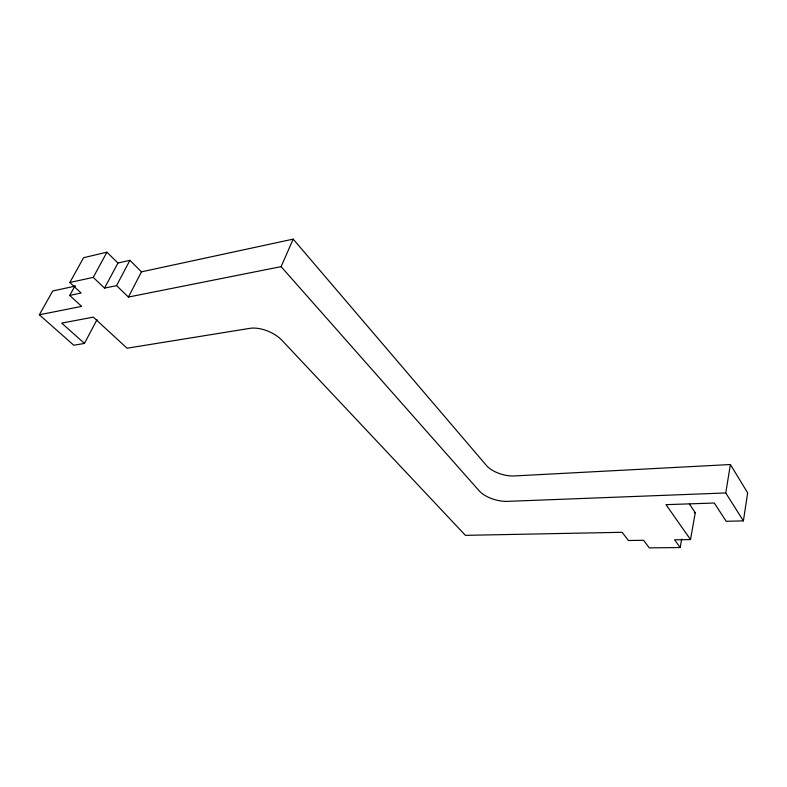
<?xml version="1.0" encoding="UTF-8"?>
<svg xmlns="http://www.w3.org/2000/svg" width="787" height="787" viewBox="0 0 787 787"><rect width="100%" height="100%" fill="white"/><g stroke="black" fill="none" stroke-linecap="round" stroke-linejoin="round"><path stroke-width="1.18" d="M84.455 343.427L61.711 323.113L93.299 317.131L127.071 348.218L249.882 328.346A24.033 12.317 23.3 0 1 282.002 340.368L465.402 535.347L622.114 532.297L628.429 540.512L643.569 540.276L649.285 547.87L680.155 547.536L674.607 539.813L690.514 539.577L666.009 504.654L714.321 503.031L726.185 521.289L743.39 520.876L747.65 492.849L730.395 464.517L514.472 475.938A21.603 10.546 15.8 0 1 486.455 465.501L293.187 239.13L141.473 271.84L128.419 297.053L116.555 285.612L104.533 288.131L93.24 277.368L69.827 282.503L81.13 293.03L69.728 295.42L81.632 306.379L39.35 314.79L73.781 345.247L84.455 343.427L97.008 319.67M743.39 520.876L725.762 492.957L730.395 464.517M690.514 539.577L695.265 512.691L689.432 504.073M680.155 547.536L681.69 539.085M128.419 297.053L281.107 266.645L293.187 239.13M116.555 285.612L129.904 260.32L141.473 271.84M104.533 288.131L117.942 263.025L129.904 260.32M93.24 277.368L106.924 252.194L117.942 263.025M69.728 295.42L75.031 285.809M69.827 282.503L83.599 257.693L106.924 252.194M39.35 314.79L52.739 290.974L75.227 286.124M725.762 492.957L507.546 501.358A21.888 10.261 15.9 0 1 479.145 490.813L281.107 266.645M694.272 512.721L695.265 512.691"/></g></svg>
